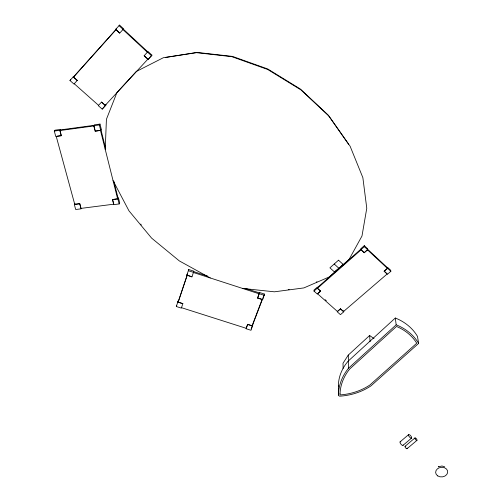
<?xml version="1.0" encoding="UTF-8"?>
<svg xmlns="http://www.w3.org/2000/svg" width="502" height="502" viewBox="0 0 502 502"><rect width="100%" height="100%" fill="white"/><g stroke="black" fill="none" stroke-linecap="round" stroke-linejoin="round"><path stroke-width="0.75" d="M338.417 385.85L338.423 384.714A55.879 43.919 -0.8 0 1 348.281 361.026L395.312 318.017A47.74 40.8 -3 0 1 417.482 336.403L418.63 343.399L370.846 385.969A57.611 49.56 0.2 0 1 341.416 396.053L339.967 396.147A1.343 1.123 0.1 0 1 338.524 395.024L338.417 385.85A1.318 1.111 0.1 0 0 338.612 386.433M338.524 395.024L338.53 393.8A56.393 47.1 -3.9 0 1 348.501 368.236L348.281 361.026M314.007 291.104L317.289 288.211L317.32 287.138L314.045 290.03L314.007 291.104L317.295 294.034L320.577 291.147L317.496 288.261L317.521 287.458L361.082 249.011L361.133 249.764L364.226 252.757L367.659 249.732L367.577 248.728L364.295 245.666L360.869 248.691L360.932 249.695L364.226 252.757M105.232 149.395L106.418 119.3L116.922 92.6L136.312 71.466L163.338 57.724L196.006 52.616L231.742 56.651L267.666 69.458L300.949 89.914L329.074 116.232L350.12 146.245L362.864 177.658L366.774 208.236L361.986 236.003L349.147 259.314L329.325 276.916L303.886 287.916L274.406 291.813L242.591 288.437M245.334 288.355L259.352 292.904L257.639 298.088L262.64 299.707L264.479 294.097L259.484 292.471L258.932 293.934M257.639 298.088L259.484 292.471M181.492 307.688L246.175 328.295L247.681 324.317L252.311 325.792L252.462 324.825M247.681 324.317L246.049 328.722L250.981 330.291L252.801 324.763L251.188 328.992M187.227 274.004L186.851 275.196L191.952 276.847L187.899 275.372M182.866 303.635L177.777 302.185L178.172 300.936L176.321 306.515L181.347 308.115L182.866 303.635L178.141 302.129L187.497 274.255L178.141 302.129M259.214 293.827L193.421 272.504L193.828 271.187L188.727 269.53L188.357 270.716L193.471 272.373L191.952 276.847M176.321 306.515L176.717 305.26M186.851 275.196L188.727 269.53M252.744 324.091L262.207 299.248M252.311 325.792L262.351 299.449L257.664 297.931M262.816 298.464L264.479 294.097M119.143 203.95L119.714 202.908L118.447 197.838L117.87 198.867L119.143 203.95L113.778 204.64L112.492 199.558L117.606 198.779L118.039 198.008L113.86 181.304M75.011 203.423L74.315 204.471L75.695 209.522L81.029 208.838L79.749 203.649L74.735 204.295L56.211 136.312M100.72 130.401L101.366 129.529L100.005 124.082L94.451 124.835L93.786 125.695L95.167 131.154L100.72 130.401L99.352 124.942L100.005 124.082M151.478 55.76L151.937 55.157L147.996 51.493L144.156 55.753L148.109 59.412L151.478 55.76L147.525 52.095M95.167 131.154L100.456 130.338L117.606 198.779M148.109 59.412L151.937 55.157M374.046 338.643L369.635 335.493L348.275 355.09L343.01 363.253L343.117 368.399M60.008 130.533L93.956 125.933L94.458 125.28L60.573 129.874L60.008 130.533L61.282 135.728L55.772 136.475L54.291 131.053L55.063 130.175L60.573 129.428L59.82 130.3L54.291 131.053M102.201 109.122L105.966 104.937L102.201 109.122L98.279 105.64L101.555 102.069L105.232 105.345L147.921 59.104L144.156 55.753M105.232 105.345L105.652 104.811M101.555 102.069L105.407 105.652M77.245 80.414L73.976 84.054L69.96 80.489L73.8 76.266L73.154 76.919L77.245 80.414L73.487 77.063L116.408 29.141M115.667 29.386L119.57 25.1L123.599 28.84L119.708 33.126L115.667 29.386L116.219 28.84M115.887 29.718L73.487 77.063M119.708 33.126L116.533 30.051M69.96 80.489L70.619 79.824M119.57 25.1L119.024 25.64L123.065 29.386M348.501 368.236L396.172 324.825L395.312 318.017M334.966 271.714L342.998 264.61M335.06 271.802L343.092 264.698M360.932 249.695L364.37 246.67L364.295 245.666M317.496 288.261L361.133 249.764M320.577 291.009L317.502 293.72L337.426 311.472L340.507 308.818L343.525 311.516L387.186 273.96L384.162 271.149L387.387 268.369L387.287 267.591L367.376 249.042L367.433 249.795L387.387 268.369M364.214 252.625L367.433 249.795M340.507 308.818L337.218 311.792L340.444 314.66L343.726 311.836L343.701 310.719M384.174 271.281L387.613 268.313L387.488 267.277L390.713 270.277L390.845 271.318L387.406 274.28L384.162 271.149M400.138 441.829L408.634 434.613M403.024 445.324L411.546 438.114M405.089 446.272L414.941 437.945M407.078 448.681L416.955 440.361M140.899 224.099L140.598 224.275L141.225 224.978M438.761 466.665L438.346 466.854L441.967 465.988L444.728 466.86M316.957 281.823L316.385 282.011M289.177 289.403L288.261 289.485M165.459 57.473L197.493 52.472L232.533 56.419L267.761 68.987L300.397 89.049L327.994 114.876L348.664 144.35M93.786 125.695L99.352 124.942M56.952 136.218L61.376 135.615M74.315 204.471L79.667 203.781M112.492 199.558L117.87 198.867M247.655 324.474L252.6 326.055M193.69 271.613L207.709 276.156M259.296 293.708L264.309 295.327M210.275 277.964L179.321 260.908L151.617 238.124L128.976 210.84L113.057 180.626M74.252 83.746L98.549 105.332M325.133 299.688L326.3 300.729M317.289 288.211L320.577 291.147M340.507 308.956L343.726 311.836M334.213 264.021L339.076 268.432M364.37 246.67L367.659 249.732M387.613 268.313L390.845 271.318M79.749 203.649L81.029 208.386L113.772 204.188L112.567 199.432M59.82 130.3L61.282 135.728M93.956 125.933L95.066 130.313M100.94 129.679L105.69 148.661M369.635 335.493L370.087 341.686M348.275 355.09L348.476 361.641M396.172 324.825A48.374 41.183 -3 0 1 418.63 343.399M403.169 444.979A2.265 0.866 50.5 0 1 401.801 444.992A2.265 0.866 50.5 0 1 400.069 442.67A2.265 0.866 50.5 0 1 400.834 441.854M407.103 448.048A1.562 0.596 50.6 0 1 406.425 448.575A1.562 0.596 50.6 0 1 405.032 446.805A1.562 0.596 50.6 0 1 405.829 446.429M340.011 393.844L340.005 394.905L341.266 394.823A56.092 48.248 0.2 0 0 367.633 386.44L369.861 385.034L416.748 343.211L416.045 342.094A46.862 39.896 -3 0 0 397.816 327.028L396.48 326.463L349.687 369.026L348.156 371.009A54.9 45.858 -3.9 0 0 340.011 393.844M147.726 51.8L147.375 52.246L122.921 29.555L123.323 29.141L147.726 51.8M338.524 260.187L329.914 267.836L334.778 272.228L343.387 264.623L338.524 260.187M408.691 435.736A2.278 0.847 50.3 0 0 411.452 438.171A2.278 0.847 50.3 0 0 410.121 435.19A2.278 0.847 50.3 0 0 408.691 435.736M414.991 438.717A1.569 0.577 50.4 0 0 416.886 440.398A1.569 0.577 50.4 0 0 415.963 438.334A1.569 0.577 50.4 0 0 414.991 438.717M437.775 475.927A6.055 4.819 -5.5 0 0 447.627 472.752A6.055 4.819 -5.5 0 0 439.626 467.632A6.055 4.819 -5.5 0 0 437.775 475.927"/></g></svg>
